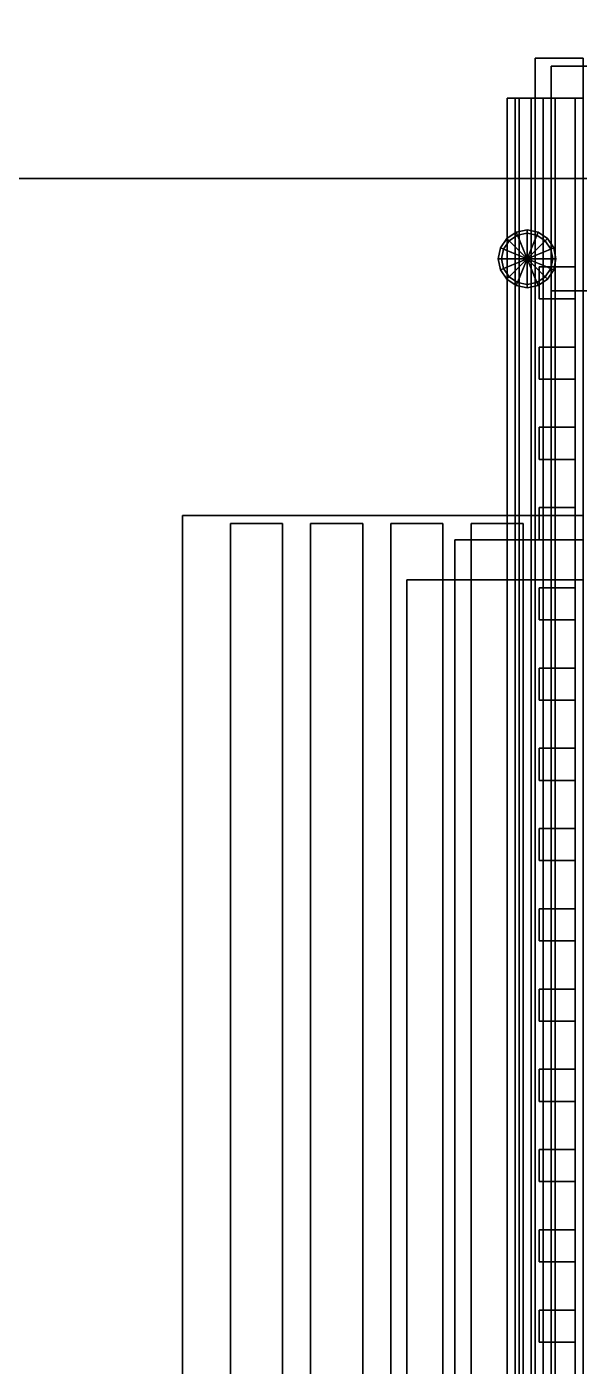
# Model space of a CAD drawing. Header units: millimetres. Extents: x -8000 to 18500, y -500 to 32500.
# Drawn here: x -694 to -5, y 8420 to 10089 of the extents above; entities that cross this region are included whole.
import ezdxf

# ---------------------------------------------------------------- set-up
doc = ezdxf.new("R2010")
doc.units = ezdxf.units.MM
for name, color, linetype in [('3D-CANOPY', 7, 'Continuous'), ('3D-LIGHTS', 7, 'Continuous'), ('3D-LOUVERS', 7, 'Continuous'), ('3D-ROOF', 7, 'Continuous'), ('3D-SITE', 7, 'Continuous'), ('3D-WALLS-EXTR', 7, 'Continuous')]:
    doc.layers.add(name, color=color, linetype=linetype)

msp = doc.modelspace()

# ---------------------------------------------------------------- linework, layer by layer
at = {"layer": '3D-CANOPY', "color": 7}
for points in [[(-95, 0, 3750), (-95, 10000, 3750), (-80, 10000, 3750), (-80, 0, 3750)], [(-95, 10000, 3750), (-95, 10000, 3900), (-80, 10000, 3900), (-80, 10000, 3750)], [(-95, 0, 3750), (-95, 0, 3900), (-95, 10000, 3900), (-95, 10000, 3750)], [(-95, 0, 3900), (-80, 0, 3900), (-80, 10000, 3900), (-95, 10000, 3900)], [(-80, 0, 3700), (-80, 10000, 3700), (0, 10000, 3700), (0, 0, 3700)], [(-80, 10000, 3700), (-80, 10000, 3950), (0, 10000, 3950), (0, 10000, 3700)], [(-80, 0, 3700), (-80, 0, 3950), (-80, 10000, 3950), (-80, 10000, 3700)], [(-80, 0, 3950), (0, 0, 3950), (0, 10000, 3950), (-80, 10000, 3950)], [(-80, 0, 3750), (-80, 10000, 3750), (-80, 10000, 3900), (-80, 0, 3900)], [(-500, 7520, 3310), (-500, 9480, 3310), (0, 9480, 3310), (0, 7520, 3310)], [(-500, 9480, 3310), (-500, 9480, 3355), (0, 9480, 3355), (0, 9480, 3310)], [(-500, 7520, 3310), (-500, 7520, 3355), (-500, 9480, 3355), (-500, 9480, 3310)], [(-500, 7520, 3355), (0, 7520, 3355), (0, 9480, 3355), (-500, 9480, 3355)], [(-440, 7530, 3320), (-440, 9470, 3320), (-375, 9470, 3320), (-375, 7530, 3320)], [(-440, 9470, 3320), (-440, 9470, 3350), (-375, 9470, 3350), (-375, 9470, 3320)], [(-440, 7530, 3320), (-440, 7530, 3350), (-440, 9470, 3350), (-440, 9470, 3320)], [(-440, 7530, 3350), (-375, 7530, 3350), (-375, 9470, 3350), (-440, 9470, 3350)], [(-375, 7530, 3320), (-375, 9470, 3320), (-375, 9470, 3350), (-375, 7530, 3350)], [(-340, 7530, 3320), (-340, 9470, 3320), (-275, 9470, 3320), (-275, 7530, 3320)], [(-340, 9470, 3320), (-340, 9470, 3350), (-275, 9470, 3350), (-275, 9470, 3320)], [(-340, 7530, 3320), (-340, 7530, 3350), (-340, 9470, 3350), (-340, 9470, 3320)], [(-340, 7530, 3350), (-275, 7530, 3350), (-275, 9470, 3350), (-340, 9470, 3350)], [(-275, 7530, 3320), (-275, 9470, 3320), (-275, 9470, 3350), (-275, 7530, 3350)], [(-240, 7530, 3320), (-240, 9470, 3320), (-175, 9470, 3320), (-175, 7530, 3320)], [(-240, 9470, 3320), (-240, 9470, 3350), (-175, 9470, 3350), (-175, 9470, 3320)], [(-240, 7530, 3320), (-240, 7530, 3350), (-240, 9470, 3350), (-240, 9470, 3320)], [(-240, 7530, 3350), (-175, 7530, 3350), (-175, 9470, 3350), (-240, 9470, 3350)], [(-175, 7530, 3320), (-175, 9470, 3320), (-175, 9470, 3350), (-175, 7530, 3350)], [(-140, 7530, 3320), (-140, 9470, 3320), (-75, 9470, 3320), (-75, 7530, 3320)], [(-140, 9470, 3320), (-140, 9470, 3350), (-75, 9470, 3350), (-75, 9470, 3320)], [(-140, 7530, 3320), (-140, 7530, 3350), (-140, 9470, 3350), (-140, 9470, 3320)], [(-140, 7530, 3350), (-75, 7530, 3350), (-75, 9470, 3350), (-140, 9470, 3350)], [(-75, 7530, 3320), (-75, 9470, 3320), (-75, 9470, 3350), (-75, 7530, 3350)]]:
    msp.add_3dface(points, dxfattribs=at)
at = {"layer": '3D-LIGHTS', "color": 7}
for points in [[(-85, 0, 3690), (-85, 10000, 3690), (-65, 10000, 3690), (-65, 0, 3690)], [(-85, 10000, 3690), (-85, 10000, 3705), (-65, 10000, 3705), (-65, 10000, 3690)], [(-85, 0, 3690), (-85, 0, 3705), (-85, 10000, 3705), (-85, 10000, 3690)], [(-85, 0, 3705), (-65, 0, 3705), (-65, 10000, 3705), (-85, 10000, 3705)], [(-65, 0, 3690), (-65, 10000, 3690), (-65, 10000, 3705), (-65, 0, 3705)], [(-83.8, 9833.3, 2435), (-95.5, 9825.5, 2435), (-95.5, 9825.5, 2455), (-83.8, 9833.3, 2455)], [(-70, 9800, 2455), (-83.8, 9833.3, 2455), (-95.5, 9825.5, 2455), (-70, 9800, 2455)], [(-70, 9800, 2435), (-95.5, 9825.5, 2435), (-83.8, 9833.3, 2435), (-70, 9800, 2435)], [(-83.8, 9833.3, 2285), (-95.5, 9825.5, 2285), (-95.5, 9825.5, 2305), (-83.8, 9833.3, 2305)], [(-70, 9800, 2305), (-83.8, 9833.3, 2305), (-95.5, 9825.5, 2305), (-70, 9800, 2305)], [(-70, 9800, 2285), (-95.5, 9825.5, 2285), (-83.8, 9833.3, 2285), (-70, 9800, 2285)], [(-83.8, 9833.3, 5735), (-95.5, 9825.5, 5735), (-95.5, 9825.5, 5755), (-83.8, 9833.3, 5755)], [(-70, 9800, 5755), (-83.8, 9833.3, 5755), (-95.5, 9825.5, 5755), (-70, 9800, 5755)], [(-70, 9800, 5735), (-95.5, 9825.5, 5735), (-83.8, 9833.3, 5735), (-70, 9800, 5735)], [(-83.8, 9833.3, 5585), (-95.5, 9825.5, 5585), (-95.5, 9825.5, 5605), (-83.8, 9833.3, 5605)], [(-70, 9800, 5605), (-83.8, 9833.3, 5605), (-95.5, 9825.5, 5605), (-70, 9800, 5605)], [(-70, 9800, 5585), (-95.5, 9825.5, 5585), (-83.8, 9833.3, 5585), (-70, 9800, 5585)], [(-70, 9836, 2435), (-83.8, 9833.3, 2435), (-83.8, 9833.3, 2455), (-70, 9836, 2455)], [(-70, 9800, 2455), (-70, 9836, 2455), (-83.8, 9833.3, 2455), (-70, 9800, 2455)], [(-70, 9800, 2435), (-83.8, 9833.3, 2435), (-70, 9836, 2435), (-70, 9800, 2435)], [(-70, 9836, 2285), (-83.8, 9833.3, 2285), (-83.8, 9833.3, 2305), (-70, 9836, 2305)], [(-70, 9800, 2305), (-70, 9836, 2305), (-83.8, 9833.3, 2305), (-70, 9800, 2305)], [(-70, 9800, 2285), (-83.8, 9833.3, 2285), (-70, 9836, 2285), (-70, 9800, 2285)], [(-70, 9836, 5735), (-83.8, 9833.3, 5735), (-83.8, 9833.3, 5755), (-70, 9836, 5755)], [(-70, 9800, 5755), (-70, 9836, 5755), (-83.8, 9833.3, 5755), (-70, 9800, 5755)], [(-70, 9800, 5735), (-83.8, 9833.3, 5735), (-70, 9836, 5735), (-70, 9800, 5735)], [(-70, 9836, 5585), (-83.8, 9833.3, 5585), (-83.8, 9833.3, 5605), (-70, 9836, 5605)], [(-70, 9800, 5605), (-70, 9836, 5605), (-83.8, 9833.3, 5605), (-70, 9800, 5605)], [(-70, 9800, 5585), (-83.8, 9833.3, 5585), (-70, 9836, 5585), (-70, 9800, 5585)], [(-70, 9832, 2300), (-82.2, 9829.6, 2300), (-82.2, 9829.6, 2440), (-70, 9832, 2440)], [(-70, 9800, 2440), (-70, 9832, 2440), (-82.2, 9829.6, 2440), (-70, 9800, 2440)], [(-70, 9800, 2300), (-82.2, 9829.6, 2300), (-70, 9832, 2300), (-70, 9800, 2300)], [(-70, 9832, 5600), (-82.2, 9829.6, 5600), (-82.2, 9829.6, 5740), (-70, 9832, 5740)], [(-70, 9800, 5740), (-70, 9832, 5740), (-82.2, 9829.6, 5740), (-70, 9800, 5740)], [(-70, 9800, 5600), (-82.2, 9829.6, 5600), (-70, 9832, 5600), (-70, 9800, 5600)], [(-56.2, 9833.3, 2435), (-70, 9836, 2435), (-70, 9836, 2455), (-56.2, 9833.3, 2455)], [(-70, 9800, 2455), (-56.2, 9833.3, 2455), (-70, 9836, 2455), (-70, 9800, 2455)], [(-70, 9800, 2435), (-70, 9836, 2435), (-56.2, 9833.3, 2435), (-70, 9800, 2435)], [(-56.2, 9833.3, 2285), (-70, 9836, 2285), (-70, 9836, 2305), (-56.2, 9833.3, 2305)], [(-70, 9800, 2305), (-56.2, 9833.3, 2305), (-70, 9836, 2305), (-70, 9800, 2305)], [(-70, 9800, 2285), (-70, 9836, 2285), (-56.2, 9833.3, 2285), (-70, 9800, 2285)], [(-56.2, 9833.3, 5735), (-70, 9836, 5735), (-70, 9836, 5755), (-56.2, 9833.3, 5755)], [(-70, 9800, 5755), (-56.2, 9833.3, 5755), (-70, 9836, 5755), (-70, 9800, 5755)], [(-70, 9800, 5735), (-70, 9836, 5735), (-56.2, 9833.3, 5735), (-70, 9800, 5735)], [(-56.2, 9833.3, 5585), (-70, 9836, 5585), (-70, 9836, 5605), (-56.2, 9833.3, 5605)], [(-70, 9800, 5605), (-56.2, 9833.3, 5605), (-70, 9836, 5605), (-70, 9800, 5605)], [(-70, 9800, 5585), (-70, 9836, 5585), (-56.2, 9833.3, 5585), (-70, 9800, 5585)], [(-70, 9800, 2455), (-44.5, 9825.5, 2455), (-56.2, 9833.3, 2455), (-70, 9800, 2455)], [(-70, 9800, 2435), (-56.2, 9833.3, 2435), (-44.5, 9825.5, 2435), (-70, 9800, 2435)], [(-70, 9800, 2305), (-44.5, 9825.5, 2305), (-56.2, 9833.3, 2305), (-70, 9800, 2305)], [(-70, 9800, 2285), (-56.2, 9833.3, 2285), (-44.5, 9825.5, 2285), (-70, 9800, 2285)], [(-70, 9800, 5755), (-44.5, 9825.5, 5755), (-56.2, 9833.3, 5755), (-70, 9800, 5755)], [(-70, 9800, 5735), (-56.2, 9833.3, 5735), (-44.5, 9825.5, 5735), (-70, 9800, 5735)], [(-70, 9800, 5605), (-44.5, 9825.5, 5605), (-56.2, 9833.3, 5605), (-70, 9800, 5605)], [(-70, 9800, 5585), (-56.2, 9833.3, 5585), (-44.5, 9825.5, 5585), (-70, 9800, 5585)], [(-57.8, 9829.6, 2300), (-70, 9832, 2300), (-70, 9832, 2440), (-57.8, 9829.6, 2440)], [(-70, 9800, 2440), (-57.8, 9829.6, 2440), (-70, 9832, 2440), (-70, 9800, 2440)], [(-70, 9800, 2300), (-70, 9832, 2300), (-57.8, 9829.6, 2300), (-70, 9800, 2300)], [(-57.8, 9829.6, 5600), (-70, 9832, 5600), (-70, 9832, 5740), (-57.8, 9829.6, 5740)], [(-70, 9800, 5740), (-57.8, 9829.6, 5740), (-70, 9832, 5740), (-70, 9800, 5740)], [(-70, 9800, 5600), (-70, 9832, 5600), (-57.8, 9829.6, 5600), (-70, 9800, 5600)], [(-44.5, 9825.5, 2435), (-56.2, 9833.3, 2435), (-56.2, 9833.3, 2455), (-44.5, 9825.5, 2455)], [(-44.5, 9825.5, 2285), (-56.2, 9833.3, 2285), (-56.2, 9833.3, 2305), (-44.5, 9825.5, 2305)], [(-44.5, 9825.5, 5735), (-56.2, 9833.3, 5735), (-56.2, 9833.3, 5755), (-44.5, 9825.5, 5755)], [(-44.5, 9825.5, 5585), (-56.2, 9833.3, 5585), (-56.2, 9833.3, 5605), (-44.5, 9825.5, 5605)], [(-95.5, 9825.5, 2435), (-103.3, 9813.8, 2435), (-103.3, 9813.8, 2455), (-95.5, 9825.5, 2455)], [(-70, 9800, 2455), (-95.5, 9825.5, 2455), (-103.3, 9813.8, 2455), (-70, 9800, 2455)], [(-70, 9800, 2435), (-103.3, 9813.8, 2435), (-95.5, 9825.5, 2435), (-70, 9800, 2435)], [(-95.5, 9825.5, 2285), (-103.3, 9813.8, 2285), (-103.3, 9813.8, 2305), (-95.5, 9825.5, 2305)], [(-70, 9800, 2305), (-95.5, 9825.5, 2305), (-103.3, 9813.8, 2305), (-70, 9800, 2305)], [(-70, 9800, 2285), (-103.3, 9813.8, 2285), (-95.5, 9825.5, 2285), (-70, 9800, 2285)], [(-95.5, 9825.5, 5735), (-103.3, 9813.8, 5735), (-103.3, 9813.8, 5755), (-95.5, 9825.5, 5755)], [(-70, 9800, 5755), (-95.5, 9825.5, 5755), (-103.3, 9813.8, 5755), (-70, 9800, 5755)], [(-70, 9800, 5735), (-103.3, 9813.8, 5735), (-95.5, 9825.5, 5735), (-70, 9800, 5735)], [(-95.5, 9825.5, 5585), (-103.3, 9813.8, 5585), (-103.3, 9813.8, 5605), (-95.5, 9825.5, 5605)], [(-70, 9800, 5605), (-95.5, 9825.5, 5605), (-103.3, 9813.8, 5605), (-70, 9800, 5605)], [(-70, 9800, 5585), (-103.3, 9813.8, 5585), (-95.5, 9825.5, 5585), (-70, 9800, 5585)], [(-92.6, 9822.6, 2300), (-99.6, 9812.2, 2300), (-99.6, 9812.2, 2440), (-92.6, 9822.6, 2440)], [(-70, 9800, 2440), (-92.6, 9822.6, 2440), (-99.6, 9812.2, 2440), (-70, 9800, 2440)], [(-70, 9800, 2300), (-99.6, 9812.2, 2300), (-92.6, 9822.6, 2300), (-70, 9800, 2300)], [(-92.6, 9822.6, 5600), (-99.6, 9812.2, 5600), (-99.6, 9812.2, 5740), (-92.6, 9822.6, 5740)], [(-70, 9800, 5740), (-92.6, 9822.6, 5740), (-99.6, 9812.2, 5740), (-70, 9800, 5740)], [(-70, 9800, 5600), (-99.6, 9812.2, 5600), (-92.6, 9822.6, 5600), (-70, 9800, 5600)], [(-82.2, 9829.6, 2300), (-92.6, 9822.6, 2300), (-92.6, 9822.6, 2440), (-82.2, 9829.6, 2440)], [(-70, 9800, 2440), (-82.2, 9829.6, 2440), (-92.6, 9822.6, 2440), (-70, 9800, 2440)], [(-70, 9800, 2300), (-92.6, 9822.6, 2300), (-82.2, 9829.6, 2300), (-70, 9800, 2300)], [(-82.2, 9829.6, 5600), (-92.6, 9822.6, 5600), (-92.6, 9822.6, 5740), (-82.2, 9829.6, 5740)], [(-70, 9800, 5740), (-82.2, 9829.6, 5740), (-92.6, 9822.6, 5740), (-70, 9800, 5740)], [(-70, 9800, 5600), (-92.6, 9822.6, 5600), (-82.2, 9829.6, 5600), (-70, 9800, 5600)], [(-70, 9800, 2440), (-47.4, 9822.6, 2440), (-57.8, 9829.6, 2440), (-70, 9800, 2440)], [(-70, 9800, 2300), (-57.8, 9829.6, 2300), (-47.4, 9822.6, 2300), (-70, 9800, 2300)], [(-70, 9800, 5740), (-47.4, 9822.6, 5740), (-57.8, 9829.6, 5740), (-70, 9800, 5740)], [(-70, 9800, 5600), (-57.8, 9829.6, 5600), (-47.4, 9822.6, 5600), (-70, 9800, 5600)], [(-70, 9800, 2455), (-36.7, 9813.8, 2455), (-44.5, 9825.5, 2455), (-70, 9800, 2455)], [(-70, 9800, 2435), (-44.5, 9825.5, 2435), (-36.7, 9813.8, 2435), (-70, 9800, 2435)], [(-70, 9800, 2305), (-36.7, 9813.8, 2305), (-44.5, 9825.5, 2305), (-70, 9800, 2305)], [(-70, 9800, 2285), (-44.5, 9825.5, 2285), (-36.7, 9813.8, 2285), (-70, 9800, 2285)], [(-70, 9800, 5755), (-36.7, 9813.8, 5755), (-44.5, 9825.5, 5755), (-70, 9800, 5755)], [(-70, 9800, 5735), (-44.5, 9825.5, 5735), (-36.7, 9813.8, 5735), (-70, 9800, 5735)], [(-70, 9800, 5605), (-36.7, 9813.8, 5605), (-44.5, 9825.5, 5605), (-70, 9800, 5605)], [(-70, 9800, 5585), (-44.5, 9825.5, 5585), (-36.7, 9813.8, 5585), (-70, 9800, 5585)], [(-70, 9800, 2440), (-40.4, 9812.2, 2440), (-47.4, 9822.6, 2440), (-70, 9800, 2440)], [(-70, 9800, 2300), (-47.4, 9822.6, 2300), (-40.4, 9812.2, 2300), (-70, 9800, 2300)], [(-70, 9800, 5740), (-40.4, 9812.2, 5740), (-47.4, 9822.6, 5740), (-70, 9800, 5740)], [(-70, 9800, 5600), (-47.4, 9822.6, 5600), (-40.4, 9812.2, 5600), (-70, 9800, 5600)], [(-47.4, 9822.6, 2300), (-57.8, 9829.6, 2300), (-57.8, 9829.6, 2440), (-47.4, 9822.6, 2440)], [(-47.4, 9822.6, 5600), (-57.8, 9829.6, 5600), (-57.8, 9829.6, 5740), (-47.4, 9822.6, 5740)], [(-40.4, 9812.2, 2300), (-47.4, 9822.6, 2300), (-47.4, 9822.6, 2440), (-40.4, 9812.2, 2440)], [(-40.4, 9812.2, 5600), (-47.4, 9822.6, 5600), (-47.4, 9822.6, 5740), (-40.4, 9812.2, 5740)], [(-36.7, 9813.8, 2435), (-44.5, 9825.5, 2435), (-44.5, 9825.5, 2455), (-36.7, 9813.8, 2455)], [(-36.7, 9813.8, 2285), (-44.5, 9825.5, 2285), (-44.5, 9825.5, 2305), (-36.7, 9813.8, 2305)], [(-36.7, 9813.8, 5735), (-44.5, 9825.5, 5735), (-44.5, 9825.5, 5755), (-36.7, 9813.8, 5755)], [(-36.7, 9813.8, 5585), (-44.5, 9825.5, 5585), (-44.5, 9825.5, 5605), (-36.7, 9813.8, 5605)], [(-103.3, 9813.8, 2435), (-106, 9800, 2435), (-106, 9800, 2455), (-103.3, 9813.8, 2455)], [(-70, 9800, 2455), (-103.3, 9813.8, 2455), (-106, 9800, 2455), (-70, 9800, 2455)], [(-70, 9800, 2435), (-106, 9800, 2435), (-103.3, 9813.8, 2435), (-70, 9800, 2435)], [(-103.3, 9813.8, 2285), (-106, 9800, 2285), (-106, 9800, 2305), (-103.3, 9813.8, 2305)], [(-70, 9800, 2305), (-103.3, 9813.8, 2305), (-106, 9800, 2305), (-70, 9800, 2305)], [(-70, 9800, 2285), (-106, 9800, 2285), (-103.3, 9813.8, 2285), (-70, 9800, 2285)], [(-103.3, 9813.8, 5735), (-106, 9800, 5735), (-106, 9800, 5755), (-103.3, 9813.8, 5755)], [(-70, 9800, 5755), (-103.3, 9813.8, 5755), (-106, 9800, 5755), (-70, 9800, 5755)], [(-70, 9800, 5735), (-106, 9800, 5735), (-103.3, 9813.8, 5735), (-70, 9800, 5735)], [(-103.3, 9813.8, 5585), (-106, 9800, 5585), (-106, 9800, 5605), (-103.3, 9813.8, 5605)], [(-70, 9800, 5605), (-103.3, 9813.8, 5605), (-106, 9800, 5605), (-70, 9800, 5605)], [(-70, 9800, 5585), (-106, 9800, 5585), (-103.3, 9813.8, 5585), (-70, 9800, 5585)], [(-106, 9800, 2435), (-103.3, 9786.2, 2435), (-103.3, 9786.2, 2455), (-106, 9800, 2455)], [(-70, 9800, 2455), (-106, 9800, 2455), (-103.3, 9786.2, 2455), (-70, 9800, 2455)], [(-70, 9800, 2435), (-103.3, 9786.2, 2435), (-106, 9800, 2435), (-70, 9800, 2435)], [(-106, 9800, 2285), (-103.3, 9786.2, 2285), (-103.3, 9786.2, 2305), (-106, 9800, 2305)], [(-70, 9800, 2305), (-106, 9800, 2305), (-103.3, 9786.2, 2305), (-70, 9800, 2305)], [(-70, 9800, 2285), (-103.3, 9786.2, 2285), (-106, 9800, 2285), (-70, 9800, 2285)], [(-106, 9800, 5735), (-103.3, 9786.2, 5735), (-103.3, 9786.2, 5755), (-106, 9800, 5755)], [(-70, 9800, 5755), (-106, 9800, 5755), (-103.3, 9786.2, 5755), (-70, 9800, 5755)], [(-70, 9800, 5735), (-103.3, 9786.2, 5735), (-106, 9800, 5735), (-70, 9800, 5735)], [(-106, 9800, 5585), (-103.3, 9786.2, 5585), (-103.3, 9786.2, 5605), (-106, 9800, 5605)], [(-70, 9800, 5605), (-106, 9800, 5605), (-103.3, 9786.2, 5605), (-70, 9800, 5605)], [(-70, 9800, 5585), (-103.3, 9786.2, 5585), (-106, 9800, 5585), (-70, 9800, 5585)], [(-70, 9800, 2455), (-103.3, 9786.2, 2455), (-95.5, 9774.5, 2455), (-70, 9800, 2455)], [(-70, 9800, 2435), (-95.5, 9774.5, 2435), (-103.3, 9786.2, 2435), (-70, 9800, 2435)], [(-70, 9800, 2305), (-103.3, 9786.2, 2305), (-95.5, 9774.5, 2305), (-70, 9800, 2305)], [(-70, 9800, 2285), (-95.5, 9774.5, 2285), (-103.3, 9786.2, 2285), (-70, 9800, 2285)], [(-70, 9800, 5755), (-103.3, 9786.2, 5755), (-95.5, 9774.5, 5755), (-70, 9800, 5755)], [(-70, 9800, 5735), (-95.5, 9774.5, 5735), (-103.3, 9786.2, 5735), (-70, 9800, 5735)], [(-70, 9800, 5605), (-103.3, 9786.2, 5605), (-95.5, 9774.5, 5605), (-70, 9800, 5605)], [(-70, 9800, 5585), (-95.5, 9774.5, 5585), (-103.3, 9786.2, 5585), (-70, 9800, 5585)], [(-99.6, 9812.2, 2300), (-102, 9800, 2300), (-102, 9800, 2440), (-99.6, 9812.2, 2440)], [(-70, 9800, 2440), (-99.6, 9812.2, 2440), (-102, 9800, 2440), (-70, 9800, 2440)], [(-70, 9800, 2300), (-102, 9800, 2300), (-99.6, 9812.2, 2300), (-70, 9800, 2300)], [(-99.6, 9812.2, 5600), (-102, 9800, 5600), (-102, 9800, 5740), (-99.6, 9812.2, 5740)], [(-70, 9800, 5740), (-99.6, 9812.2, 5740), (-102, 9800, 5740), (-70, 9800, 5740)], [(-70, 9800, 5600), (-102, 9800, 5600), (-99.6, 9812.2, 5600), (-70, 9800, 5600)], [(-102, 9800, 2300), (-99.6, 9787.8, 2300), (-99.6, 9787.8, 2440), (-102, 9800, 2440)], [(-70, 9800, 2440), (-102, 9800, 2440), (-99.6, 9787.8, 2440), (-70, 9800, 2440)], [(-70, 9800, 2300), (-99.6, 9787.8, 2300), (-102, 9800, 2300), (-70, 9800, 2300)], [(-102, 9800, 5600), (-99.6, 9787.8, 5600), (-99.6, 9787.8, 5740), (-102, 9800, 5740)], [(-70, 9800, 5740), (-102, 9800, 5740), (-99.6, 9787.8, 5740), (-70, 9800, 5740)], [(-70, 9800, 5600), (-99.6, 9787.8, 5600), (-102, 9800, 5600), (-70, 9800, 5600)], [(-70, 9800, 2440), (-99.6, 9787.8, 2440), (-92.6, 9777.4, 2440), (-70, 9800, 2440)], [(-70, 9800, 2300), (-92.6, 9777.4, 2300), (-99.6, 9787.8, 2300), (-70, 9800, 2300)], [(-70, 9800, 5740), (-99.6, 9787.8, 5740), (-92.6, 9777.4, 5740), (-70, 9800, 5740)], [(-70, 9800, 5600), (-92.6, 9777.4, 5600), (-99.6, 9787.8, 5600), (-70, 9800, 5600)], [(-70, 9800, 2455), (-95.5, 9774.5, 2455), (-83.8, 9766.7, 2455), (-70, 9800, 2455)], [(-70, 9800, 2435), (-83.8, 9766.7, 2435), (-95.5, 9774.5, 2435), (-70, 9800, 2435)], [(-70, 9800, 2305), (-95.5, 9774.5, 2305), (-83.8, 9766.7, 2305), (-70, 9800, 2305)], [(-70, 9800, 2285), (-83.8, 9766.7, 2285), (-95.5, 9774.5, 2285), (-70, 9800, 2285)], [(-70, 9800, 5755), (-95.5, 9774.5, 5755), (-83.8, 9766.7, 5755), (-70, 9800, 5755)], [(-70, 9800, 5735), (-83.8, 9766.7, 5735), (-95.5, 9774.5, 5735), (-70, 9800, 5735)], [(-70, 9800, 5605), (-95.5, 9774.5, 5605), (-83.8, 9766.7, 5605), (-70, 9800, 5605)], [(-70, 9800, 5585), (-83.8, 9766.7, 5585), (-95.5, 9774.5, 5585), (-70, 9800, 5585)], [(-70, 9800, 2440), (-92.6, 9777.4, 2440), (-82.2, 9770.4, 2440), (-70, 9800, 2440)], [(-70, 9800, 2300), (-82.2, 9770.4, 2300), (-92.6, 9777.4, 2300), (-70, 9800, 2300)], [(-70, 9800, 5740), (-92.6, 9777.4, 5740), (-82.2, 9770.4, 5740), (-70, 9800, 5740)], [(-70, 9800, 5600), (-82.2, 9770.4, 5600), (-92.6, 9777.4, 5600), (-70, 9800, 5600)], [(-70, 9800, 2455), (-83.8, 9766.7, 2455), (-70, 9764, 2455), (-70, 9800, 2455)], [(-70, 9800, 2435), (-70, 9764, 2435), (-83.8, 9766.7, 2435), (-70, 9800, 2435)], [(-70, 9800, 2305), (-83.8, 9766.7, 2305), (-70, 9764, 2305), (-70, 9800, 2305)], [(-70, 9800, 2285), (-70, 9764, 2285), (-83.8, 9766.7, 2285), (-70, 9800, 2285)], [(-70, 9800, 5755), (-83.8, 9766.7, 5755), (-70, 9764, 5755), (-70, 9800, 5755)], [(-70, 9800, 5735), (-70, 9764, 5735), (-83.8, 9766.7, 5735), (-70, 9800, 5735)], [(-70, 9800, 5605), (-83.8, 9766.7, 5605), (-70, 9764, 5605), (-70, 9800, 5605)], [(-70, 9800, 5585), (-70, 9764, 5585), (-83.8, 9766.7, 5585), (-70, 9800, 5585)], [(-70, 9800, 2440), (-82.2, 9770.4, 2440), (-70, 9768, 2440), (-70, 9800, 2440)], [(-70, 9800, 2300), (-70, 9768, 2300), (-82.2, 9770.4, 2300), (-70, 9800, 2300)], [(-70, 9800, 5740), (-82.2, 9770.4, 5740), (-70, 9768, 5740), (-70, 9800, 5740)], [(-70, 9800, 5600), (-70, 9768, 5600), (-82.2, 9770.4, 5600), (-70, 9800, 5600)], [(-70, 9800, 2455), (-34, 9800, 2455), (-36.7, 9813.8, 2455), (-70, 9800, 2455)], [(-70, 9800, 2435), (-36.7, 9813.8, 2435), (-34, 9800, 2435), (-70, 9800, 2435)], [(-70, 9800, 2305), (-34, 9800, 2305), (-36.7, 9813.8, 2305), (-70, 9800, 2305)], [(-70, 9800, 2285), (-36.7, 9813.8, 2285), (-34, 9800, 2285), (-70, 9800, 2285)], [(-70, 9800, 5755), (-34, 9800, 5755), (-36.7, 9813.8, 5755), (-70, 9800, 5755)], [(-70, 9800, 5735), (-36.7, 9813.8, 5735), (-34, 9800, 5735), (-70, 9800, 5735)], [(-70, 9800, 5605), (-34, 9800, 5605), (-36.7, 9813.8, 5605), (-70, 9800, 5605)], [(-70, 9800, 5585), (-36.7, 9813.8, 5585), (-34, 9800, 5585), (-70, 9800, 5585)], [(-70, 9800, 2440), (-38, 9800, 2440), (-40.4, 9812.2, 2440), (-70, 9800, 2440)], [(-70, 9800, 2300), (-40.4, 9812.2, 2300), (-38, 9800, 2300), (-70, 9800, 2300)], [(-70, 9800, 5740), (-38, 9800, 5740), (-40.4, 9812.2, 5740), (-70, 9800, 5740)], [(-70, 9800, 5600), (-40.4, 9812.2, 5600), (-38, 9800, 5600), (-70, 9800, 5600)], [(-70, 9800, 2440), (-70, 9768, 2440), (-57.8, 9770.4, 2440), (-70, 9800, 2440)], [(-70, 9800, 2300), (-57.8, 9770.4, 2300), (-70, 9768, 2300), (-70, 9800, 2300)], [(-70, 9800, 2440), (-57.8, 9770.4, 2440), (-47.4, 9777.4, 2440), (-70, 9800, 2440)], [(-70, 9800, 2300), (-47.4, 9777.4, 2300), (-57.8, 9770.4, 2300), (-70, 9800, 2300)], [(-70, 9800, 2440), (-47.4, 9777.4, 2440), (-40.4, 9787.8, 2440), (-70, 9800, 2440)], [(-70, 9800, 2300), (-40.4, 9787.8, 2300), (-47.4, 9777.4, 2300), (-70, 9800, 2300)], [(-70, 9800, 2440), (-40.4, 9787.8, 2440), (-38, 9800, 2440), (-70, 9800, 2440)], [(-70, 9800, 2300), (-38, 9800, 2300), (-40.4, 9787.8, 2300), (-70, 9800, 2300)], [(-70, 9800, 2455), (-70, 9764, 2455), (-56.2, 9766.7, 2455), (-70, 9800, 2455)], [(-70, 9800, 2435), (-56.2, 9766.7, 2435), (-70, 9764, 2435), (-70, 9800, 2435)], [(-70, 9800, 2455), (-56.2, 9766.7, 2455), (-44.5, 9774.5, 2455), (-70, 9800, 2455)], [(-70, 9800, 2435), (-44.5, 9774.5, 2435), (-56.2, 9766.7, 2435), (-70, 9800, 2435)], [(-70, 9800, 2455), (-44.5, 9774.5, 2455), (-36.7, 9786.2, 2455), (-70, 9800, 2455)], [(-70, 9800, 2435), (-36.7, 9786.2, 2435), (-44.5, 9774.5, 2435), (-70, 9800, 2435)], [(-70, 9800, 2455), (-36.7, 9786.2, 2455), (-34, 9800, 2455), (-70, 9800, 2455)], [(-70, 9800, 2435), (-34, 9800, 2435), (-36.7, 9786.2, 2435), (-70, 9800, 2435)], [(-70, 9800, 2305), (-70, 9764, 2305), (-56.2, 9766.7, 2305), (-70, 9800, 2305)], [(-70, 9800, 2285), (-56.2, 9766.7, 2285), (-70, 9764, 2285), (-70, 9800, 2285)], [(-70, 9800, 2305), (-56.2, 9766.7, 2305), (-44.5, 9774.5, 2305), (-70, 9800, 2305)], [(-70, 9800, 2285), (-44.5, 9774.5, 2285), (-56.2, 9766.7, 2285), (-70, 9800, 2285)], [(-70, 9800, 2305), (-44.5, 9774.5, 2305), (-36.7, 9786.2, 2305), (-70, 9800, 2305)], [(-70, 9800, 2285), (-36.7, 9786.2, 2285), (-44.5, 9774.5, 2285), (-70, 9800, 2285)], [(-70, 9800, 2305), (-36.7, 9786.2, 2305), (-34, 9800, 2305), (-70, 9800, 2305)], [(-70, 9800, 2285), (-34, 9800, 2285), (-36.7, 9786.2, 2285), (-70, 9800, 2285)], [(-70, 9800, 5740), (-70, 9768, 5740), (-57.8, 9770.4, 5740), (-70, 9800, 5740)], [(-70, 9800, 5600), (-57.8, 9770.4, 5600), (-70, 9768, 5600), (-70, 9800, 5600)], [(-70, 9800, 5740), (-57.8, 9770.4, 5740), (-47.4, 9777.4, 5740), (-70, 9800, 5740)], [(-70, 9800, 5600), (-47.4, 9777.4, 5600), (-57.8, 9770.4, 5600), (-70, 9800, 5600)], [(-70, 9800, 5740), (-47.4, 9777.4, 5740), (-40.4, 9787.8, 5740), (-70, 9800, 5740)], [(-70, 9800, 5600), (-40.4, 9787.8, 5600), (-47.4, 9777.4, 5600), (-70, 9800, 5600)], [(-70, 9800, 5740), (-40.4, 9787.8, 5740), (-38, 9800, 5740), (-70, 9800, 5740)], [(-70, 9800, 5600), (-38, 9800, 5600), (-40.4, 9787.8, 5600), (-70, 9800, 5600)], [(-70, 9800, 5755), (-70, 9764, 5755), (-56.2, 9766.7, 5755), (-70, 9800, 5755)], [(-70, 9800, 5735), (-56.2, 9766.7, 5735), (-70, 9764, 5735), (-70, 9800, 5735)], [(-70, 9800, 5755), (-56.2, 9766.7, 5755), (-44.5, 9774.5, 5755), (-70, 9800, 5755)], [(-70, 9800, 5735), (-44.5, 9774.5, 5735), (-56.2, 9766.7, 5735), (-70, 9800, 5735)], [(-70, 9800, 5755), (-44.5, 9774.5, 5755), (-36.7, 9786.2, 5755), (-70, 9800, 5755)], [(-70, 9800, 5735), (-36.7, 9786.2, 5735), (-44.5, 9774.5, 5735), (-70, 9800, 5735)], [(-70, 9800, 5755), (-36.7, 9786.2, 5755), (-34, 9800, 5755), (-70, 9800, 5755)], [(-70, 9800, 5735), (-34, 9800, 5735), (-36.7, 9786.2, 5735), (-70, 9800, 5735)], [(-70, 9800, 5605), (-70, 9764, 5605), (-56.2, 9766.7, 5605), (-70, 9800, 5605)], [(-70, 9800, 5585), (-56.2, 9766.7, 5585), (-70, 9764, 5585), (-70, 9800, 5585)], [(-70, 9800, 5605), (-56.2, 9766.7, 5605), (-44.5, 9774.5, 5605), (-70, 9800, 5605)], [(-70, 9800, 5585), (-44.5, 9774.5, 5585), (-56.2, 9766.7, 5585), (-70, 9800, 5585)], [(-70, 9800, 5605), (-44.5, 9774.5, 5605), (-36.7, 9786.2, 5605), (-70, 9800, 5605)], [(-70, 9800, 5585), (-36.7, 9786.2, 5585), (-44.5, 9774.5, 5585), (-70, 9800, 5585)], [(-70, 9800, 5605), (-36.7, 9786.2, 5605), (-34, 9800, 5605), (-70, 9800, 5605)], [(-70, 9800, 5585), (-34, 9800, 5585), (-36.7, 9786.2, 5585), (-70, 9800, 5585)], [(-38, 9800, 2300), (-40.4, 9812.2, 2300), (-40.4, 9812.2, 2440), (-38, 9800, 2440)], [(-38, 9800, 5600), (-40.4, 9812.2, 5600), (-40.4, 9812.2, 5740), (-38, 9800, 5740)], [(-40.4, 9787.8, 2300), (-38, 9800, 2300), (-38, 9800, 2440), (-40.4, 9787.8, 2440)], [(-40.4, 9787.8, 5600), (-38, 9800, 5600), (-38, 9800, 5740), (-40.4, 9787.8, 5740)], [(-34, 9800, 2435), (-36.7, 9813.8, 2435), (-36.7, 9813.8, 2455), (-34, 9800, 2455)], [(-34, 9800, 2285), (-36.7, 9813.8, 2285), (-36.7, 9813.8, 2305), (-34, 9800, 2305)], [(-34, 9800, 5735), (-36.7, 9813.8, 5735), (-36.7, 9813.8, 5755), (-34, 9800, 5755)], [(-34, 9800, 5585), (-36.7, 9813.8, 5585), (-36.7, 9813.8, 5605), (-34, 9800, 5605)], [(-36.7, 9786.2, 2435), (-34, 9800, 2435), (-34, 9800, 2455), (-36.7, 9786.2, 2455)], [(-36.7, 9786.2, 2285), (-34, 9800, 2285), (-34, 9800, 2305), (-36.7, 9786.2, 2305)], [(-36.7, 9786.2, 5735), (-34, 9800, 5735), (-34, 9800, 5755), (-36.7, 9786.2, 5755)], [(-36.7, 9786.2, 5585), (-34, 9800, 5585), (-34, 9800, 5605), (-36.7, 9786.2, 5605)], [(-103.3, 9786.2, 2435), (-95.5, 9774.5, 2435), (-95.5, 9774.5, 2455), (-103.3, 9786.2, 2455)], [(-103.3, 9786.2, 2285), (-95.5, 9774.5, 2285), (-95.5, 9774.5, 2305), (-103.3, 9786.2, 2305)], [(-103.3, 9786.2, 5735), (-95.5, 9774.5, 5735), (-95.5, 9774.5, 5755), (-103.3, 9786.2, 5755)], [(-103.3, 9786.2, 5585), (-95.5, 9774.5, 5585), (-95.5, 9774.5, 5605), (-103.3, 9786.2, 5605)], [(-99.6, 9787.8, 2300), (-92.6, 9777.4, 2300), (-92.6, 9777.4, 2440), (-99.6, 9787.8, 2440)], [(-99.6, 9787.8, 5600), (-92.6, 9777.4, 5600), (-92.6, 9777.4, 5740), (-99.6, 9787.8, 5740)], [(-47.4, 9777.4, 2300), (-40.4, 9787.8, 2300), (-40.4, 9787.8, 2440), (-47.4, 9777.4, 2440)], [(-47.4, 9777.4, 5600), (-40.4, 9787.8, 5600), (-40.4, 9787.8, 5740), (-47.4, 9777.4, 5740)], [(-44.5, 9774.5, 2435), (-36.7, 9786.2, 2435), (-36.7, 9786.2, 2455), (-44.5, 9774.5, 2455)], [(-44.5, 9774.5, 2285), (-36.7, 9786.2, 2285), (-36.7, 9786.2, 2305), (-44.5, 9774.5, 2305)], [(-44.5, 9774.5, 5735), (-36.7, 9786.2, 5735), (-36.7, 9786.2, 5755), (-44.5, 9774.5, 5755)], [(-44.5, 9774.5, 5585), (-36.7, 9786.2, 5585), (-36.7, 9786.2, 5605), (-44.5, 9774.5, 5605)], [(-95.5, 9774.5, 2435), (-83.8, 9766.7, 2435), (-83.8, 9766.7, 2455), (-95.5, 9774.5, 2455)], [(-95.5, 9774.5, 2285), (-83.8, 9766.7, 2285), (-83.8, 9766.7, 2305), (-95.5, 9774.5, 2305)], [(-95.5, 9774.5, 5735), (-83.8, 9766.7, 5735), (-83.8, 9766.7, 5755), (-95.5, 9774.5, 5755)], [(-95.5, 9774.5, 5585), (-83.8, 9766.7, 5585), (-83.8, 9766.7, 5605), (-95.5, 9774.5, 5605)], [(-92.6, 9777.4, 2300), (-82.2, 9770.4, 2300), (-82.2, 9770.4, 2440), (-92.6, 9777.4, 2440)], [(-92.6, 9777.4, 5600), (-82.2, 9770.4, 5600), (-82.2, 9770.4, 5740), (-92.6, 9777.4, 5740)], [(-83.8, 9766.7, 2435), (-70, 9764, 2435), (-70, 9764, 2455), (-83.8, 9766.7, 2455)], [(-83.8, 9766.7, 2285), (-70, 9764, 2285), (-70, 9764, 2305), (-83.8, 9766.7, 2305)], [(-83.8, 9766.7, 5735), (-70, 9764, 5735), (-70, 9764, 5755), (-83.8, 9766.7, 5755)], [(-83.8, 9766.7, 5585), (-70, 9764, 5585), (-70, 9764, 5605), (-83.8, 9766.7, 5605)], [(-82.2, 9770.4, 2300), (-70, 9768, 2300), (-70, 9768, 2440), (-82.2, 9770.4, 2440)], [(-82.2, 9770.4, 5600), (-70, 9768, 5600), (-70, 9768, 5740), (-82.2, 9770.4, 5740)], [(-70, 9768, 2300), (-57.8, 9770.4, 2300), (-57.8, 9770.4, 2440), (-70, 9768, 2440)], [(-70, 9768, 5600), (-57.8, 9770.4, 5600), (-57.8, 9770.4, 5740), (-70, 9768, 5740)], [(-70, 9764, 2435), (-56.2, 9766.7, 2435), (-56.2, 9766.7, 2455), (-70, 9764, 2455)], [(-70, 9764, 2285), (-56.2, 9766.7, 2285), (-56.2, 9766.7, 2305), (-70, 9764, 2305)], [(-70, 9764, 5735), (-56.2, 9766.7, 5735), (-56.2, 9766.7, 5755), (-70, 9764, 5755)], [(-70, 9764, 5585), (-56.2, 9766.7, 5585), (-56.2, 9766.7, 5605), (-70, 9764, 5605)], [(-57.8, 9770.4, 2300), (-47.4, 9777.4, 2300), (-47.4, 9777.4, 2440), (-57.8, 9770.4, 2440)], [(-57.8, 9770.4, 5600), (-47.4, 9777.4, 5600), (-47.4, 9777.4, 5740), (-57.8, 9770.4, 5740)], [(-56.2, 9766.7, 2435), (-44.5, 9774.5, 2435), (-44.5, 9774.5, 2455), (-56.2, 9766.7, 2455)], [(-56.2, 9766.7, 2285), (-44.5, 9774.5, 2285), (-44.5, 9774.5, 2305), (-56.2, 9766.7, 2305)], [(-56.2, 9766.7, 5735), (-44.5, 9774.5, 5735), (-44.5, 9774.5, 5755), (-56.2, 9766.7, 5755)], [(-56.2, 9766.7, 5585), (-44.5, 9774.5, 5585), (-44.5, 9774.5, 5605), (-56.2, 9766.7, 5605)]]:
    msp.add_3dface(points, dxfattribs=at)
at = {"layer": '3D-LOUVERS', "color": 7}
for points in [[(-55, 9750, 600), (-55, 9790, 600), (-10, 9790, 600), (-10, 9750, 600)], [(-55, 9790, 600), (-55, 9790, 3700), (-10, 9790, 3700), (-10, 9790, 600)], [(-55, 9750, 600), (-55, 9750, 3700), (-55, 9790, 3700), (-55, 9790, 600)], [(-55, 9750, 3700), (-10, 9750, 3700), (-10, 9790, 3700), (-55, 9790, 3700)], [(-55, 9750, 4000), (-55, 9790, 4000), (-10, 9790, 4000), (-10, 9750, 4000)], [(-55, 9790, 4000), (-55, 9790, 7000), (-10, 9790, 7000), (-10, 9790, 4000)], [(-55, 9750, 4000), (-55, 9750, 7000), (-55, 9790, 7000), (-55, 9790, 4000)], [(-55, 9750, 7000), (-10, 9750, 7000), (-10, 9790, 7000), (-55, 9790, 7000)], [(-10, 9750, 600), (-10, 9790, 600), (-10, 9790, 3700), (-10, 9750, 3700)], [(-10, 9750, 4000), (-10, 9790, 4000), (-10, 9790, 7000), (-10, 9750, 7000)], [(-55, 9750, 600), (-10, 9750, 600), (-10, 9750, 3700), (-55, 9750, 3700)], [(-55, 9750, 4000), (-10, 9750, 4000), (-10, 9750, 7000), (-55, 9750, 7000)], [(-55, 9650, 600), (-55, 9690, 600), (-10, 9690, 600), (-10, 9650, 600)], [(-55, 9690, 600), (-55, 9690, 3700), (-10, 9690, 3700), (-10, 9690, 600)], [(-55, 9650, 600), (-55, 9650, 3700), (-55, 9690, 3700), (-55, 9690, 600)], [(-55, 9650, 3700), (-10, 9650, 3700), (-10, 9690, 3700), (-55, 9690, 3700)], [(-55, 9650, 4000), (-55, 9690, 4000), (-10, 9690, 4000), (-10, 9650, 4000)], [(-55, 9690, 4000), (-55, 9690, 7000), (-10, 9690, 7000), (-10, 9690, 4000)], [(-55, 9650, 4000), (-55, 9650, 7000), (-55, 9690, 7000), (-55, 9690, 4000)], [(-55, 9650, 7000), (-10, 9650, 7000), (-10, 9690, 7000), (-55, 9690, 7000)], [(-10, 9650, 600), (-10, 9690, 600), (-10, 9690, 3700), (-10, 9650, 3700)], [(-10, 9650, 4000), (-10, 9690, 4000), (-10, 9690, 7000), (-10, 9650, 7000)], [(-55, 9650, 600), (-10, 9650, 600), (-10, 9650, 3700), (-55, 9650, 3700)], [(-55, 9650, 4000), (-10, 9650, 4000), (-10, 9650, 7000), (-55, 9650, 7000)], [(-55, 9550, 600), (-55, 9590, 600), (-10, 9590, 600), (-10, 9550, 600)], [(-55, 9590, 600), (-55, 9590, 3700), (-10, 9590, 3700), (-10, 9590, 600)], [(-55, 9550, 600), (-55, 9550, 3700), (-55, 9590, 3700), (-55, 9590, 600)], [(-55, 9550, 3700), (-10, 9550, 3700), (-10, 9590, 3700), (-55, 9590, 3700)], [(-55, 9550, 4000), (-55, 9590, 4000), (-10, 9590, 4000), (-10, 9550, 4000)], [(-55, 9590, 4000), (-55, 9590, 7000), (-10, 9590, 7000), (-10, 9590, 4000)], [(-55, 9550, 4000), (-55, 9550, 7000), (-55, 9590, 7000), (-55, 9590, 4000)], [(-55, 9550, 7000), (-10, 9550, 7000), (-10, 9590, 7000), (-55, 9590, 7000)], [(-10, 9550, 600), (-10, 9590, 600), (-10, 9590, 3700), (-10, 9550, 3700)], [(-10, 9550, 4000), (-10, 9590, 4000), (-10, 9590, 7000), (-10, 9550, 7000)], [(-55, 9550, 600), (-10, 9550, 600), (-10, 9550, 3700), (-55, 9550, 3700)], [(-55, 9550, 4000), (-10, 9550, 4000), (-10, 9550, 7000), (-55, 9550, 7000)], [(-55, 9450, 600), (-55, 9490, 600), (-10, 9490, 600), (-10, 9450, 600)], [(-55, 9490, 600), (-55, 9490, 3700), (-10, 9490, 3700), (-10, 9490, 600)], [(-55, 9450, 600), (-55, 9450, 3700), (-55, 9490, 3700), (-55, 9490, 600)], [(-55, 9450, 3700), (-10, 9450, 3700), (-10, 9490, 3700), (-55, 9490, 3700)], [(-55, 9450, 4000), (-55, 9490, 4000), (-10, 9490, 4000), (-10, 9450, 4000)], [(-55, 9490, 4000), (-55, 9490, 7000), (-10, 9490, 7000), (-10, 9490, 4000)], [(-55, 9450, 4000), (-55, 9450, 7000), (-55, 9490, 7000), (-55, 9490, 4000)], [(-55, 9450, 7000), (-10, 9450, 7000), (-10, 9490, 7000), (-55, 9490, 7000)], [(-10, 9450, 600), (-10, 9490, 600), (-10, 9490, 3700), (-10, 9450, 3700)], [(-10, 9450, 4000), (-10, 9490, 4000), (-10, 9490, 7000), (-10, 9450, 7000)], [(-55, 9450, 600), (-10, 9450, 600), (-10, 9450, 3700), (-55, 9450, 3700)], [(-55, 9450, 4000), (-10, 9450, 4000), (-10, 9450, 7000), (-55, 9450, 7000)], [(-55, 9350, 600), (-55, 9390, 600), (-10, 9390, 600), (-10, 9350, 600)], [(-55, 9390, 600), (-55, 9390, 3700), (-10, 9390, 3700), (-10, 9390, 600)], [(-55, 9350, 600), (-55, 9350, 3700), (-55, 9390, 3700), (-55, 9390, 600)], [(-55, 9350, 3700), (-10, 9350, 3700), (-10, 9390, 3700), (-55, 9390, 3700)], [(-55, 9350, 4000), (-55, 9390, 4000), (-10, 9390, 4000), (-10, 9350, 4000)], [(-55, 9390, 4000), (-55, 9390, 7000), (-10, 9390, 7000), (-10, 9390, 4000)], [(-55, 9350, 4000), (-55, 9350, 7000), (-55, 9390, 7000), (-55, 9390, 4000)], [(-55, 9350, 7000), (-10, 9350, 7000), (-10, 9390, 7000), (-55, 9390, 7000)], [(-10, 9350, 600), (-10, 9390, 600), (-10, 9390, 3700), (-10, 9350, 3700)], [(-10, 9350, 4000), (-10, 9390, 4000), (-10, 9390, 7000), (-10, 9350, 7000)], [(-55, 9350, 600), (-10, 9350, 600), (-10, 9350, 3700), (-55, 9350, 3700)], [(-55, 9350, 4000), (-10, 9350, 4000), (-10, 9350, 7000), (-55, 9350, 7000)], [(-55, 9250, 600), (-55, 9290, 600), (-10, 9290, 600), (-10, 9250, 600)], [(-55, 9290, 600), (-55, 9290, 3700), (-10, 9290, 3700), (-10, 9290, 600)], [(-55, 9250, 600), (-55, 9250, 3700), (-55, 9290, 3700), (-55, 9290, 600)], [(-55, 9250, 3700), (-10, 9250, 3700), (-10, 9290, 3700), (-55, 9290, 3700)], [(-55, 9250, 4000), (-55, 9290, 4000), (-10, 9290, 4000), (-10, 9250, 4000)], [(-55, 9290, 4000), (-55, 9290, 7000), (-10, 9290, 7000), (-10, 9290, 4000)], [(-55, 9250, 4000), (-55, 9250, 7000), (-55, 9290, 7000), (-55, 9290, 4000)], [(-55, 9250, 7000), (-10, 9250, 7000), (-10, 9290, 7000), (-55, 9290, 7000)], [(-10, 9250, 600), (-10, 9290, 600), (-10, 9290, 3700), (-10, 9250, 3700)], [(-10, 9250, 4000), (-10, 9290, 4000), (-10, 9290, 7000), (-10, 9250, 7000)], [(-55, 9250, 600), (-10, 9250, 600), (-10, 9250, 3700), (-55, 9250, 3700)], [(-55, 9250, 4000), (-10, 9250, 4000), (-10, 9250, 7000), (-55, 9250, 7000)], [(-55, 9150, 600), (-55, 9190, 600), (-10, 9190, 600), (-10, 9150, 600)], [(-55, 9190, 600), (-55, 9190, 3700), (-10, 9190, 3700), (-10, 9190, 600)], [(-55, 9150, 600), (-55, 9150, 3700), (-55, 9190, 3700), (-55, 9190, 600)], [(-55, 9150, 3700), (-10, 9150, 3700), (-10, 9190, 3700), (-55, 9190, 3700)], [(-55, 9150, 4000), (-55, 9190, 4000), (-10, 9190, 4000), (-10, 9150, 4000)], [(-55, 9190, 4000), (-55, 9190, 7000), (-10, 9190, 7000), (-10, 9190, 4000)], [(-55, 9150, 4000), (-55, 9150, 7000), (-55, 9190, 7000), (-55, 9190, 4000)], [(-55, 9150, 7000), (-10, 9150, 7000), (-10, 9190, 7000), (-55, 9190, 7000)], [(-10, 9150, 600), (-10, 9190, 600), (-10, 9190, 3700), (-10, 9150, 3700)], [(-10, 9150, 4000), (-10, 9190, 4000), (-10, 9190, 7000), (-10, 9150, 7000)], [(-55, 9150, 600), (-10, 9150, 600), (-10, 9150, 3700), (-55, 9150, 3700)], [(-55, 9150, 4000), (-10, 9150, 4000), (-10, 9150, 7000), (-55, 9150, 7000)], [(-55, 9050, 600), (-55, 9090, 600), (-10, 9090, 600), (-10, 9050, 600)], [(-55, 9090, 600), (-55, 9090, 3700), (-10, 9090, 3700), (-10, 9090, 600)], [(-55, 9050, 600), (-55, 9050, 3700), (-55, 9090, 3700), (-55, 9090, 600)], [(-55, 9050, 3700), (-10, 9050, 3700), (-10, 9090, 3700), (-55, 9090, 3700)], [(-55, 9050, 4000), (-55, 9090, 4000), (-10, 9090, 4000), (-10, 9050, 4000)], [(-55, 9090, 4000), (-55, 9090, 7000), (-10, 9090, 7000), (-10, 9090, 4000)], [(-55, 9050, 4000), (-55, 9050, 7000), (-55, 9090, 7000), (-55, 9090, 4000)], [(-55, 9050, 7000), (-10, 9050, 7000), (-10, 9090, 7000), (-55, 9090, 7000)], [(-10, 9050, 600), (-10, 9090, 600), (-10, 9090, 3700), (-10, 9050, 3700)], [(-10, 9050, 4000), (-10, 9090, 4000), (-10, 9090, 7000), (-10, 9050, 7000)], [(-55, 9050, 600), (-10, 9050, 600), (-10, 9050, 3700), (-55, 9050, 3700)], [(-55, 9050, 4000), (-10, 9050, 4000), (-10, 9050, 7000), (-55, 9050, 7000)], [(-55, 8950, 600), (-55, 8990, 600), (-10, 8990, 600), (-10, 8950, 600)], [(-55, 8990, 600), (-55, 8990, 3700), (-10, 8990, 3700), (-10, 8990, 600)], [(-55, 8950, 600), (-55, 8950, 3700), (-55, 8990, 3700), (-55, 8990, 600)], [(-55, 8950, 3700), (-10, 8950, 3700), (-10, 8990, 3700), (-55, 8990, 3700)], [(-55, 8950, 4000), (-55, 8990, 4000), (-10, 8990, 4000), (-10, 8950, 4000)], [(-55, 8990, 4000), (-55, 8990, 7000), (-10, 8990, 7000), (-10, 8990, 4000)], [(-55, 8950, 4000), (-55, 8950, 7000), (-55, 8990, 7000), (-55, 8990, 4000)], [(-55, 8950, 7000), (-10, 8950, 7000), (-10, 8990, 7000), (-55, 8990, 7000)], [(-10, 8950, 600), (-10, 8990, 600), (-10, 8990, 3700), (-10, 8950, 3700)], [(-10, 8950, 4000), (-10, 8990, 4000), (-10, 8990, 7000), (-10, 8950, 7000)], [(-55, 8950, 600), (-10, 8950, 600), (-10, 8950, 3700), (-55, 8950, 3700)], [(-55, 8950, 4000), (-10, 8950, 4000), (-10, 8950, 7000), (-55, 8950, 7000)], [(-55, 8850, 600), (-55, 8890, 600), (-10, 8890, 600), (-10, 8850, 600)], [(-55, 8890, 600), (-55, 8890, 3700), (-10, 8890, 3700), (-10, 8890, 600)], [(-55, 8850, 600), (-55, 8850, 3700), (-55, 8890, 3700), (-55, 8890, 600)], [(-55, 8850, 3700), (-10, 8850, 3700), (-10, 8890, 3700), (-55, 8890, 3700)], [(-55, 8850, 4000), (-55, 8890, 4000), (-10, 8890, 4000), (-10, 8850, 4000)], [(-55, 8890, 4000), (-55, 8890, 7000), (-10, 8890, 7000), (-10, 8890, 4000)], [(-55, 8850, 4000), (-55, 8850, 7000), (-55, 8890, 7000), (-55, 8890, 4000)], [(-55, 8850, 7000), (-10, 8850, 7000), (-10, 8890, 7000), (-55, 8890, 7000)], [(-10, 8850, 600), (-10, 8890, 600), (-10, 8890, 3700), (-10, 8850, 3700)], [(-10, 8850, 4000), (-10, 8890, 4000), (-10, 8890, 7000), (-10, 8850, 7000)], [(-55, 8850, 600), (-10, 8850, 600), (-10, 8850, 3700), (-55, 8850, 3700)], [(-55, 8850, 4000), (-10, 8850, 4000), (-10, 8850, 7000), (-55, 8850, 7000)], [(-55, 8750, 600), (-55, 8790, 600), (-10, 8790, 600), (-10, 8750, 600)], [(-55, 8790, 600), (-55, 8790, 3700), (-10, 8790, 3700), (-10, 8790, 600)], [(-55, 8750, 600), (-55, 8750, 3700), (-55, 8790, 3700), (-55, 8790, 600)], [(-55, 8750, 3700), (-10, 8750, 3700), (-10, 8790, 3700), (-55, 8790, 3700)], [(-55, 8750, 4000), (-55, 8790, 4000), (-10, 8790, 4000), (-10, 8750, 4000)], [(-55, 8790, 4000), (-55, 8790, 7000), (-10, 8790, 7000), (-10, 8790, 4000)], [(-55, 8750, 4000), (-55, 8750, 7000), (-55, 8790, 7000), (-55, 8790, 4000)], [(-55, 8750, 7000), (-10, 8750, 7000), (-10, 8790, 7000), (-55, 8790, 7000)], [(-10, 8750, 600), (-10, 8790, 600), (-10, 8790, 3700), (-10, 8750, 3700)], [(-10, 8750, 4000), (-10, 8790, 4000), (-10, 8790, 7000), (-10, 8750, 7000)], [(-55, 8750, 600), (-10, 8750, 600), (-10, 8750, 3700), (-55, 8750, 3700)], [(-55, 8750, 4000), (-10, 8750, 4000), (-10, 8750, 7000), (-55, 8750, 7000)], [(-55, 8650, 600), (-55, 8690, 600), (-10, 8690, 600), (-10, 8650, 600)], [(-55, 8690, 600), (-55, 8690, 3700), (-10, 8690, 3700), (-10, 8690, 600)], [(-55, 8650, 600), (-55, 8650, 3700), (-55, 8690, 3700), (-55, 8690, 600)], [(-55, 8650, 3700), (-10, 8650, 3700), (-10, 8690, 3700), (-55, 8690, 3700)], [(-55, 8650, 4000), (-55, 8690, 4000), (-10, 8690, 4000), (-10, 8650, 4000)], [(-55, 8690, 4000), (-55, 8690, 7000), (-10, 8690, 7000), (-10, 8690, 4000)], [(-55, 8650, 4000), (-55, 8650, 7000), (-55, 8690, 7000), (-55, 8690, 4000)], [(-55, 8650, 7000), (-10, 8650, 7000), (-10, 8690, 7000), (-55, 8690, 7000)], [(-10, 8650, 600), (-10, 8690, 600), (-10, 8690, 3700), (-10, 8650, 3700)], [(-10, 8650, 4000), (-10, 8690, 4000), (-10, 8690, 7000), (-10, 8650, 7000)], [(-55, 8650, 600), (-10, 8650, 600), (-10, 8650, 3700), (-55, 8650, 3700)], [(-55, 8650, 4000), (-10, 8650, 4000), (-10, 8650, 7000), (-55, 8650, 7000)], [(-55, 8550, 600), (-55, 8590, 600), (-10, 8590, 600), (-10, 8550, 600)], [(-55, 8590, 600), (-55, 8590, 3700), (-10, 8590, 3700), (-10, 8590, 600)], [(-55, 8550, 600), (-55, 8550, 3700), (-55, 8590, 3700), (-55, 8590, 600)], [(-55, 8550, 3700), (-10, 8550, 3700), (-10, 8590, 3700), (-55, 8590, 3700)], [(-55, 8550, 4000), (-55, 8590, 4000), (-10, 8590, 4000), (-10, 8550, 4000)], [(-55, 8590, 4000), (-55, 8590, 7000), (-10, 8590, 7000), (-10, 8590, 4000)], [(-55, 8550, 4000), (-55, 8550, 7000), (-55, 8590, 7000), (-55, 8590, 4000)], [(-55, 8550, 7000), (-10, 8550, 7000), (-10, 8590, 7000), (-55, 8590, 7000)], [(-10, 8550, 600), (-10, 8590, 600), (-10, 8590, 3700), (-10, 8550, 3700)], [(-10, 8550, 4000), (-10, 8590, 4000), (-10, 8590, 7000), (-10, 8550, 7000)], [(-55, 8550, 600), (-10, 8550, 600), (-10, 8550, 3700), (-55, 8550, 3700)], [(-55, 8550, 4000), (-10, 8550, 4000), (-10, 8550, 7000), (-55, 8550, 7000)], [(-55, 8450, 600), (-55, 8490, 600), (-10, 8490, 600), (-10, 8450, 600)], [(-55, 8490, 600), (-55, 8490, 3700), (-10, 8490, 3700), (-10, 8490, 600)], [(-55, 8450, 600), (-55, 8450, 3700), (-55, 8490, 3700), (-55, 8490, 600)], [(-55, 8450, 3700), (-10, 8450, 3700), (-10, 8490, 3700), (-55, 8490, 3700)], [(-55, 8450, 4000), (-55, 8490, 4000), (-10, 8490, 4000), (-10, 8450, 4000)], [(-55, 8490, 4000), (-55, 8490, 7000), (-10, 8490, 7000), (-10, 8490, 4000)], [(-55, 8450, 4000), (-55, 8450, 7000), (-55, 8490, 7000), (-55, 8490, 4000)], [(-55, 8450, 7000), (-10, 8450, 7000), (-10, 8490, 7000), (-55, 8490, 7000)], [(-10, 8450, 600), (-10, 8490, 600), (-10, 8490, 3700), (-10, 8450, 3700)], [(-10, 8450, 4000), (-10, 8490, 4000), (-10, 8490, 7000), (-10, 8450, 7000)], [(-55, 8450, 600), (-10, 8450, 600), (-10, 8450, 3700), (-55, 8450, 3700)], [(-55, 8450, 4000), (-10, 8450, 4000), (-10, 8450, 7000), (-55, 8450, 7000)]]:
    msp.add_3dface(points, dxfattribs=at)
at = {"layer": '3D-ROOF', "color": 7}
for points in [[(-40, 9760, 7780), (-40, 10040, 7780), (10040, 10040, 7780), (10040, 9760, 7780)], [(-40, 10040, 7780), (-40, 10040, 7830), (10040, 10040, 7830), (10040, 10040, 7780)], [(-40, 9760, 7780), (-40, 9760, 7830), (-40, 10040, 7830), (-40, 10040, 7780)], [(-40, 9760, 7830), (10040, 9760, 7830), (10040, 10040, 7830), (-40, 10040, 7830)], [(-40, -40, 7780), (-40, 10040, 7780), (240, 10040, 7780), (240, -40, 7780)], [(-40, 10040, 7780), (-40, 10040, 7830), (240, 10040, 7830), (240, 10040, 7780)], [(-40, -40, 7780), (-40, -40, 7830), (-40, 10040, 7830), (-40, 10040, 7780)], [(-40, -40, 7830), (240, -40, 7830), (240, 10040, 7830), (-40, 10040, 7830)], [(-50, 0, 7200), (-50, 10000, 7200), (-10, 10000, 7200), (-10, 0, 7200)], [(-50, 10000, 7200), (-50, 10000, 7420), (-10, 10000, 7420), (-10, 10000, 7200)], [(-50, 0, 7200), (-50, 0, 7420), (-50, 10000, 7420), (-50, 10000, 7200)], [(-50, 0, 7420), (-10, 0, 7420), (-10, 10000, 7420), (-50, 10000, 7420)], [(-10, 0, 7200), (-10, 10000, 7200), (-10, 10000, 7420), (-10, 0, 7420)], [(-40, 9760, 7780), (10040, 9760, 7780), (10040, 9760, 7830), (-40, 9760, 7830)]]:
    msp.add_3dface(points, dxfattribs=at)
at = {"layer": '3D-SITE', "color": 7}
for points in [[(-3000, 9900, -30), (-3000, 25500, -30), (13000, 25500, -30), (13000, 9900, -30)], [(-3000, 9900), (13000, 9900), (13000, 25500), (-3000, 25500)], [(-3000, 9900), (-3000, 10100), (13000, 10100), (13000, 9900)], [(-3000, 9900, 160), (13000, 9900, 160), (13000, 10100, 160), (-3000, 10100, 160)], [(-3000, 9900, -30), (13000, 9900, -30), (13000, 9900), (-3000, 9900)], [(-3000, 9900), (13000, 9900), (13000, 9900, 160), (-3000, 9900, 160)]]:
    msp.add_3dface(points, dxfattribs=at)
at = {"layer": '3D-WALLS-EXTR', "color": 7}
for points in [[(-60, -50, 570), (-60, 10050, 570), (0, 10050, 570), (0, -50, 570)], [(-60, 10050, 570), (-60, 10050, 610), (0, 10050, 610), (0, 10050, 570)], [(-60, -50, 570), (-60, -50, 610), (-60, 10050, 610), (-60, 10050, 570)], [(-60, -50, 610), (0, -50, 610), (0, 10050, 610), (-60, 10050, 610)], [(-35, 0), (-35, 10000), (0, 10000), (0, 0)], [(-35, 10000), (-35, 10000, 600), (0, 10000, 600), (0, 10000)], [(-35, 0), (-35, 0, 600), (-35, 10000, 600), (-35, 10000)], [(-35, 0, 600), (0, 0, 600), (0, 10000, 600), (-35, 10000, 600)], [(-160, 9400, 600), (-160, 9450, 600), (0, 9450, 600), (0, 9400, 600)], [(-160, 9450, 600), (-160, 9450, 3300), (0, 9450, 3300), (0, 9450, 600)], [(-160, 9400, 600), (-160, 9400, 3300), (-160, 9450, 3300), (-160, 9450, 600)], [(-160, 9400, 3300), (0, 9400, 3300), (0, 9450, 3300), (-160, 9450, 3300)], [(-220, 7600, 3250), (-220, 9400, 3250), (0, 9400, 3250), (0, 7600, 3250)], [(-220, 9400, 3250), (-220, 9400, 3310), (0, 9400, 3310), (0, 9400, 3250)], [(-220, 7600, 3250), (-220, 7600, 3310), (-220, 9400, 3310), (-220, 9400, 3250)], [(-220, 7600, 3310), (0, 7600, 3310), (0, 9400, 3310), (-220, 9400, 3310)], [(-160, 7600, 600), (-160, 9400, 600), (0, 9400, 600), (0, 7600, 600)], [(-160, 9400, 600), (-160, 9400, 650), (0, 9400, 650), (0, 9400, 600)], [(-160, 7600, 600), (-160, 7600, 650), (-160, 9400, 650), (-160, 9400, 600)], [(-160, 7600, 650), (0, 7600, 650), (0, 9400, 650), (-160, 9400, 650)], [(-160, 9400, 600), (0, 9400, 600), (0, 9400, 3300), (-160, 9400, 3300)]]:
    msp.add_3dface(points, dxfattribs=at)

doc.saveas('drawing.dxf')
